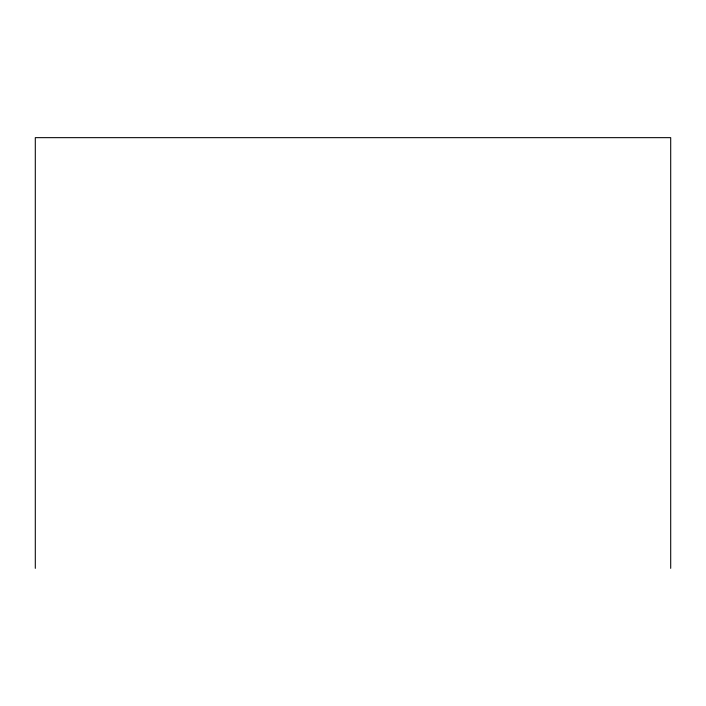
<?xml version="1.0" encoding="UTF-8"?>
<svg xmlns="http://www.w3.org/2000/svg" width="706" height="706" viewBox="0 0 706 706"><rect width="100%" height="100%" fill="white"/><g stroke="black" fill="none" stroke-linecap="round" stroke-linejoin="round"><path stroke-width="1.06" d="M670.7 568.348L670.7 137.652L35.3 137.652L35.3 568.348"/></g></svg>
